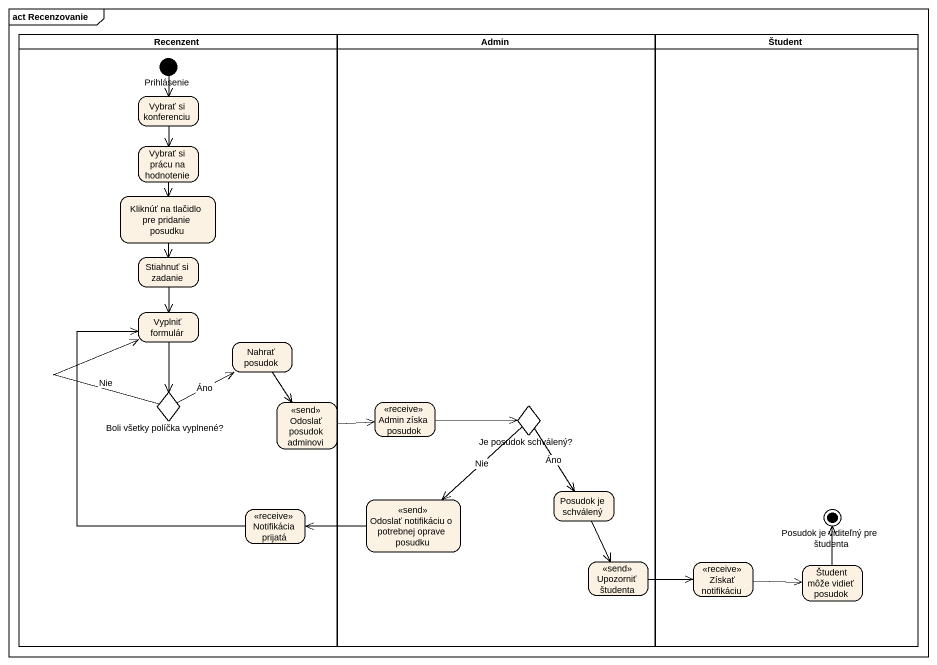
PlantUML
@startuml
mainframe act Recenzovanie
hide empty description
state Recenzent <<partition>> {
  state Prihlásenie <<start>>
  state "Vybrať si konferenciu" as Vybrať_si_konferenciu
  state "Vybrať si prácu na hodnotenie" as Vybrať_si_prácu_na
  state "Kliknúť na tlačidlo pre pridanie posudku" as Kliknúť_na_tlačidlo_pre
  state "Stiahnuť si zadanie" as Stiahnuť_si_zadanie
  state "Vyplniť formulár" as Vyplniť_formulár
  state "Nahrať posudok" as Nahrať_posudok
  state "Boli všetky políčka vyplnené?" as Boli_všetky_políčka_vyplnené <<choice>>
  state "Odoslať posudok adminovi" as Odoslať_posudok_adminovi <<send>>
  state "Notifikácia prijatá" as Notifikácia_prijatá <<receive>>
}
state Admin <<partition>> {
  state "Admin získa posudok" as Admin_získa_posudok <<receive>>
  state "Je posudok schválený?" as Je_posudok_schválený <<choice>>
  state "Odoslať notifikáciu o potrebnej oprave posudku" as Odoslať_notifikáciu_o <<send>>
  state "Posudok je schválený" as Posudok_je_schválený
  state "Upozorniť študenta" as Upozorniť_študenta <<send>>
}
state Študent <<partition>> {
  state "Posudok je viditeľný pre študenta" as Posudok_je_viditeľný_pre <<end>>
  state "Získať notifikáciu" as Získať_notifikáciu <<receive>>
  state "Študent môže vidieť posudok" as Študent_môže_vidieť_posudok
}
Prihlásenie --> Vybrať_si_konferenciu
Vybrať_si_konferenciu --> Vybrať_si_prácu_na
Vybrať_si_prácu_na --> Kliknúť_na_tlačidlo_pre
Kliknúť_na_tlačidlo_pre --> Stiahnuť_si_zadanie
Stiahnuť_si_zadanie --> Vyplniť_formulár
Vyplniť_formulár --> Boli_všetky_políčka_vyplnené
Nahrať_posudok --> Odoslať_posudok_adminovi
Boli_všetky_políčka_vyplnené -up-> Vyplniť_formulár : Nie
Boli_všetky_políčka_vyplnené -right-> Nahrať_posudok : Áno
Odoslať_posudok_adminovi -right-> Admin_získa_posudok
Admin_získa_posudok -right-> Je_posudok_schválený
Je_posudok_schválený --> Odoslať_notifikáciu_o : Nie
Je_posudok_schválený --> Posudok_je_schválený : Áno
Notifikácia_prijatá -up-> Vyplniť_formulár
Odoslať_notifikáciu_o -left-> Notifikácia_prijatá
Posudok_je_schválený --> Upozorniť_študenta
Upozorniť_študenta -right-> Získať_notifikáciu
Získať_notifikáciu -right-> Študent_môže_vidieť_posudok
Študent_môže_vidieť_posudok -up-> Posudok_je_viditeľný_pre
@enduml
